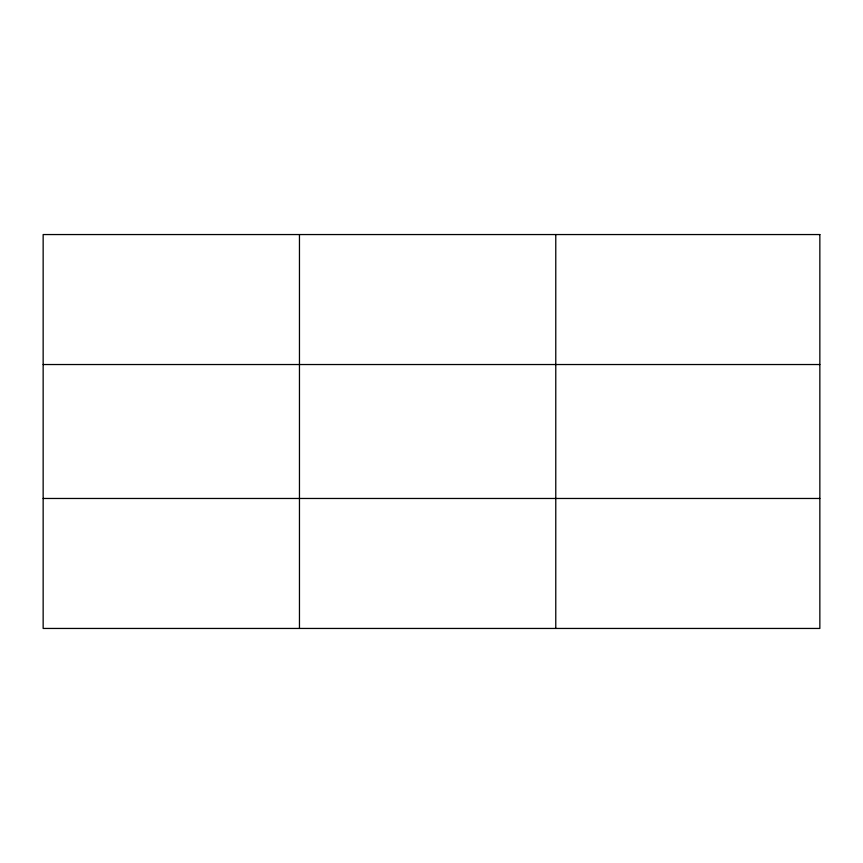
<?xml version="1.0" encoding="UTF-8"?>
<svg xmlns="http://www.w3.org/2000/svg" width="863" height="863" viewBox="0 0 863 863"><rect width="100%" height="100%" fill="white"/><g stroke="black" fill="none" stroke-linecap="round" stroke-linejoin="round"><path stroke-width="1.29" d="M299.461 234.553L299.461 628.447M43.15 364.531L819.85 364.531M43.15 498.469L819.85 498.469M555.772 234.553L555.772 628.447M819.85 234.553L819.85 628.447L43.15 628.447L43.15 234.553L819.85 234.553"/></g></svg>
